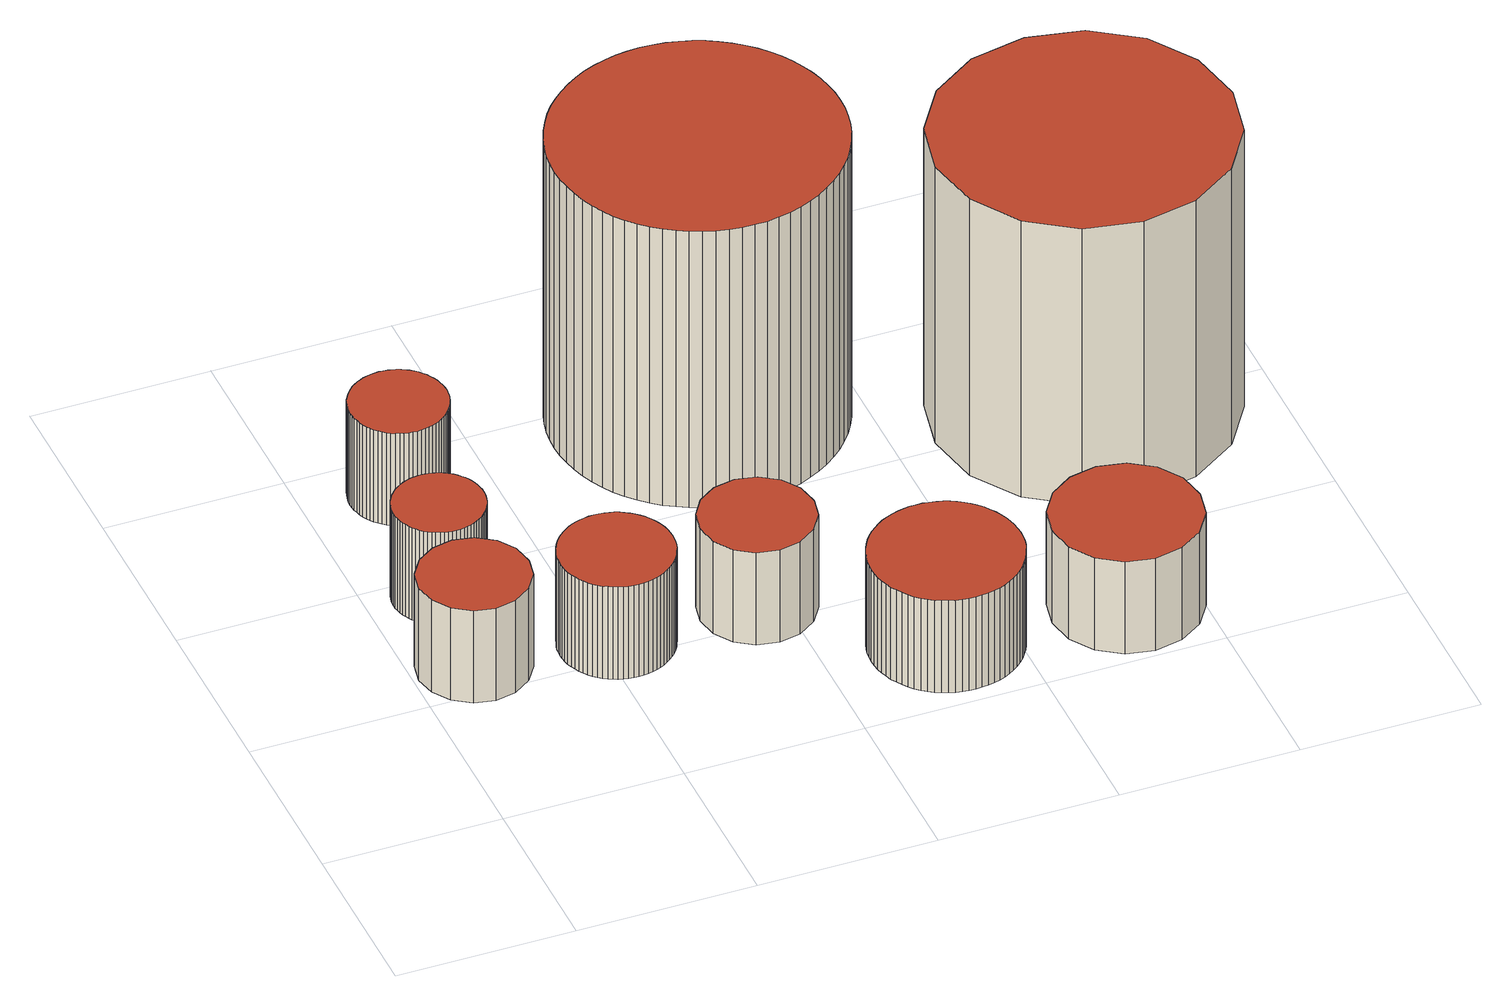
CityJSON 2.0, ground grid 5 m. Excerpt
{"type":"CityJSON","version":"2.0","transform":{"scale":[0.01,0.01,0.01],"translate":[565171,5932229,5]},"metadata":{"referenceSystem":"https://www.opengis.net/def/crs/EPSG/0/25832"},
"CityObjects":{
"building1":{"type":"Building","attributes":{"Gemeindeschluessel":"02000000","Geometrietyp2DReferenz":"3000","function":"51003_1205","roofType":"1000","measuredHeight":3},"geometry":[{"type":"MultiSurface","lod":"2","boundaries":[[[0,1,2,3,4,5,6,7,8,9,10,11,12,13,14,15]],[[16,17,18,19,20,21,22,23,24,25,26,27,28,29,30,31]],[[31,30,1,0]],[[30,29,2,1]],[[29,28,3,2]],[[28,27,4,3]],[[27,26,5,4]],[[26,25,6,5]],[[25,24,7,6]],[[24,23,8,7]],[[23,22,9,8]],[[22,21,10,9]],[[21,20,11,10]],[[20,19,12,11]],[[19,18,13,12]],[[18,17,14,13]],[[17,16,15,14]],[[16,31,0,15]]],"semantics":{"surfaces":[{"type":"GroundSurface"},{"type":"RoofSurface"},{"type":"WallSurface"}],"values":[0,1,2,2,2,2,2,2,2,2,2,2,2,2,2,2,2,2]}}]},
"building2":{"type":"Building","attributes":{"Gemeindeschluessel":"02000000","Geometrietyp2DReferenz":"3000","function":"51003_1205","roofType":"1000","measuredHeight":3},"geometry":[{"type":"MultiSurface","lod":"2","boundaries":[[[32,33,34,35,36,37,38,39,40,41,42,43,44,45,46,47,48,49,50,51,52,53,54,55,56,57,58,59,60,61,62,63,64,65,66,67,68,69,70,71,72,73,74,75,76,77,78,79,80,81,82,83,84,85,86,87,88,89,90,91,92,93,94,95,96,97,98,99,100,101,102,103]],[[104,105,106,107,108,109,110,111,112,113,114,115,116,117,118,119,120,121,122,123,124,125,126,127,128,129,130,131,132,133,134,135,136,137,138,139,140,141,142,143,144,145,146,147,148,149,150,151,152,153,154,155,156,157,158,159,160,161,162,163,164,165,166,167,168,169,170,171,172,173,174,175]],[[175,174,33,32]],[[174,173,34,33]],[[173,172,35,34]],[[172,171,36,35]],[[171,170,37,36]],[[170,169,38,37]],[[169,168,39,38]],[[168,167,40,39]],[[167,166,41,40]],[[166,165,42,41]],[[165,164,43,42]],[[164,163,44,43]],[[163,162,45,44]],[[162,161,46,45]],[[161,160,47,46]],[[160,159,48,47]],[[159,158,49,48]],[[158,157,50,49]],[[157,156,51,50]],[[156,155,52,51]],[[155,154,53,52]],[[154,153,54,53]],[[153,152,55,54]],[[152,151,56,55]],[[151,150,57,56]],[[150,149,58,57]],[[149,148,59,58]],[[148,147,60,59]],[[147,146,61,60]],[[146,145,62,61]],[[145,144,63,62]],[[144,143,64,63]],[[143,142,65,64]],[[142,141,66,65]],[[141,140,67,66]],[[140,139,68,67]],[[139,138,69,68]],[[138,137,70,69]],[[137,136,71,70]],[[136,135,72,71]],[[135,134,73,72]],[[134,133,74,73]],[[133,132,75,74]],[[132,131,76,75]],[[131,130,77,76]],[[130,129,78,77]],[[129,128,79,78]],[[128,127,80,79]],[[127,126,81,80]],[[126,125,82,81]],[[125,124,83,82]],[[124,123,84,83]],[[123,122,85,84]],[[122,121,86,85]],[[121,120,87,86]],[[120,119,88,87]],[[119,118,89,88]],[[118,117,90,89]],[[117,116,91,90]],[[116,115,92,91]],[[115,114,93,92]],[[114,113,94,93]],[[113,112,95,94]],[[112,111,96,95]],[[111,110,97,96]],[[110,109,98,97]],[[109,108,99,98]],[[108,107,100,99]],[[107,106,101,100]],[[106,105,102,101]],[[105,104,103,102]],[[104,175,32,103]]],"semantics":{"surfaces":[{"type":"GroundSurface"},{"type":"RoofSurface"},{"type":"WallSurface"}],"values":[0,1,2,2,2,2,2,2,2,2,2,2,2,2,2,2,2,2,2,2,2,2,2,2,2,2,2,2,2,2,2,2,2,2,2,2,2,2,2,2,2,2,2,2,2,2,2,2,2,2,2,2,2,2,2,2,2,2,2,2,2,2,2,2,2,2,2,2,2,2,2,2,2,2]}}]},
"building3":{"type":"Building","attributes":{"Gemeindeschluessel":"02000000","Geometrietyp2DReferenz":"3000","function":"51003_1205","roofType":"1000","measuredHeight":3},"geometry":[{"type":"MultiSurface","lod":"2","boundaries":[[[176,177,178,179,180,181,182,183,184,185,186,187,188,189,190,191,192,193,194,195,196,197,198,199,200,201,202,203,204,205,206,207,208,209,210,211,212,213,214,215,216,217,218,219,220,221,222,223,224,225,226,227,228,229,230,231,232,233,234,235,236,237,238,239,240,241,242,243,244,245,246,247]],[[248,249,250,251,252,253,254,255,256,257,258,259,260,261,262,263,264,265,266,267,268,269,270,271,272,273,274,275,276,277,278,279,280,281,282,283,284,285,286,287,288,289,290,291,292,293,294,295,296,297,298,299,300,301,302,303,304,305,306,307,308,309,310,311,312,313,314,315,316,317,318,319]],[[319,318,177,176]],[[318,317,178,177]],[[317,316,179,178]],[[316,315,180,179]],[[315,314,181,180]],[[314,313,182,181]],[[313,312,183,182]],[[312,311,184,183]],[[311,310,185,184]],[[310,309,186,185]],[[309,308,187,186]],[[308,307,188,187]],[[307,306,189,188]],[[306,305,190,189]],[[305,304,191,190]],[[304,303,192,191]],[[303,302,193,192]],[[302,301,194,193]],[[301,300,195,194]],[[300,299,196,195]],[[299,298,197,196]],[[298,297,198,197]],[[297,296,199,198]],[[296,295,200,199]],[[295,294,201,200]],[[294,293,202,201]],[[293,292,203,202]],[[292,291,204,203]],[[291,290,205,204]],[[290,289,206,205]],[[289,288,207,206]],[[288,287,208,207]],[[287,286,209,208]],[[286,285,210,209]],[[285,284,211,210]],[[284,283,212,211]],[[283,282,213,212]],[[282,281,214,213]],[[281,280,215,214]],[[280,279,216,215]],[[279,278,217,216]],[[278,277,218,217]],[[277,276,219,218]],[[276,275,220,219]],[[275,274,221,220]],[[274,273,222,221]],[[273,272,223,222]],[[272,271,224,223]],[[271,270,225,224]],[[270,269,226,225]],[[269,268,227,226]],[[268,267,228,227]],[[267,266,229,228]],[[266,265,230,229]],[[265,264,231,230]],[[264,263,232,231]],[[263,262,233,232]],[[262,261,234,233]],[[261,260,235,234]],[[260,259,236,235]],[[259,258,237,236]],[[258,257,238,237]],[[257,256,239,238]],[[256,255,240,239]],[[255,254,241,240]],[[254,253,242,241]],[[253,252,243,242]],[[252,251,244,243]],[[251,250,245,244]],[[250,249,246,245]],[[249,248,247,246]],[[248,319,176,247]]],"semantics":{"surfaces":[{"type":"GroundSurface"},{"type":"RoofSurface"},{"type":"WallSurface"}],"values":[0,1,2,2,2,2,2,2,2,2,2,2,2,2,2,2,2,2,2,2,2,2,2,2,2,2,2,2,2,2,2,2,2,2,2,2,2,2,2,2,2,2,2,2,2,2,2,2,2,2,2,2,2,2,2,2,2,2,2,2,2,2,2,2,2,2,2,2,2,2,2,2,2,2]}}]},
"building4":{"type":"Building","attributes":{"Gemeindeschluessel":"02000000","Geometrietyp2DReferenz":"3000","function":"51003_1205","roofType":"1000","measuredHeight":3},"geometry":[{"type":"MultiSurface","lod":"2","boundaries":[[[320,321,322,323,324,325,326,327,328,329,330,331,332,333,334,335,336,337,338,339,340,341,342,343,344,345,346,347,348,349,350,351,352,353,354,355,356,357,358,359,360,361,362,363,364,365,366,367,368,369,370,371,372,373,374,375,376,377,378,379,380,381,382,383,384,385,386,387,388,389,390,391]],[[392,393,394,395,396,397,398,399,400,401,402,403,404,405,406,407,408,409,410,411,412,413,414,415,416,417,418,419,420,421,422,423,424,425,426,427,428,429,430,431,432,433,434,435,436,437,438,439,440,441,442,443,444,445,446,447,448,449,450,451,452,453,454,455,456,457,458,459,460,461,462,463]],[[463,462,321,320]],[[462,461,322,321]],[[461,460,323,322]],[[460,459,324,323]],[[459,458,325,324]],[[458,457,326,325]],[[457,456,327,326]],[[456,455,328,327]],[[455,454,329,328]],[[454,453,330,329]],[[453,452,331,330]],[[452,451,332,331]],[[451,450,333,332]],[[450,449,334,333]],[[449,448,335,334]],[[448,447,336,335]],[[447,446,337,336]],[[446,445,338,337]],[[445,444,339,338]],[[444,443,340,339]],[[443,442,341,340]],[[442,441,342,341]],[[441,440,343,342]],[[440,439,344,343]],[[439,438,345,344]],[[438,437,346,345]],[[437,436,347,346]],[[436,435,348,347]],[[435,434,349,348]],[[434,433,350,349]],[[433,432,351,350]],[[432,431,352,351]],[[431,430,353,352]],[[430,429,354,353]],[[429,428,355,354]],[[428,427,356,355]],[[427,426,357,356]],[[426,425,358,357]],[[425,424,359,358]],[[424,423,360,359]],[[423,422,361,360]],[[422,421,362,361]],[[421,420,363,362]],[[420,419,364,363]],[[419,418,365,364]],[[418,417,366,365]],[[417,416,367,366]],[[416,415,368,367]],[[415,414,369,368]],[[414,413,370,369]],[[413,412,371,370]],[[412,411,372,371]],[[411,410,373,372]],[[410,409,374,373]],[[409,408,375,374]],[[408,407,376,375]],[[407,406,377,376]],[[406,405,378,377]],[[405,404,379,378]],[[404,403,380,379]],[[403,402,381,380]],[[402,401,382,381]],[[401,400,383,382]],[[400,399,384,383]],[[399,398,385,384]],[[398,397,386,385]],[[397,396,387,386]],[[396,395,388,387]],[[395,394,389,388]],[[394,393,390,389]],[[393,392,391,390]],[[392,463,320,391]]],"semantics":{"surfaces":[{"type":"GroundSurface"},{"type":"RoofSurface"},{"type":"WallSurface"}],"values":[0,1,2,2,2,2,2,2,2,2,2,2,2,2,2,2,2,2,2,2,2,2,2,2,2,2,2,2,2,2,2,2,2,2,2,2,2,2,2,2,2,2,2,2,2,2,2,2,2,2,2,2,2,2,2,2,2,2,2,2,2,2,2,2,2,2,2,2,2,2,2,2,2,2]}}]},
"building5":{"type":"Building","attributes":{"Gemeindeschluessel":"02000000","Geometrietyp2DReferenz":"3000","function":"51003_1205","roofType":"1000","measuredHeight":3},"geometry":[{"type":"MultiSurface","lod":"2","boundaries":[[[464,465,466,467,468,469,470,471,472,473,474,475,476,477,478,479]],[[480,481,482,483,484,485,486,487,488,489,490,491,492,493,494,495]],[[495,494,465,464]],[[494,493,466,465]],[[493,492,467,466]],[[492,491,468,467]],[[491,490,469,468]],[[490,489,470,469]],[[489,488,471,470]],[[488,487,472,471]],[[487,486,473,472]],[[486,485,474,473]],[[485,484,475,474]],[[484,483,476,475]],[[483,482,477,476]],[[482,481,478,477]],[[481,480,479,478]],[[480,495,464,479]]],"semantics":{"surfaces":[{"type":"GroundSurface"},{"type":"RoofSurface"},{"type":"WallSurface"}],"values":[0,1,2,2,2,2,2,2,2,2,2,2,2,2,2,2,2,2]}}]},
"building6":{"type":"Building","attributes":{"Gemeindeschluessel":"02000000","Geometrietyp2DReferenz":"3000","function":"51003_1205","roofType":"1000","measuredHeight":3},"geometry":[{"type":"MultiSurface","lod":"2","boundaries":[[[496,497,498,499,500,501,502,503,504,505,506,507,508,509,510,511,512,513,514,515,516,517,518,519,520,521,522,523,524,525,526,527,528,529,530,531,532,533,534,535,536,537,538,539,540,541,542,543,544,545,546,547,548,549,550,551,552,553,554,555,556,557,558,559,560,561,562,563,564,565,566,567]],[[568,569,570,571,572,573,574,575,576,577,578,579,580,581,582,583,584,585,586,587,588,589,590,591,592,593,594,595,596,597,598,599,600,601,602,603,604,605,606,607,608,609,610,611,612,613,614,615,616,617,618,619,620,621,622,623,624,625,626,627,628,629,630,631,632,633,634,635,636,637,638,639]],[[639,638,497,496]],[[638,637,498,497]],[[637,636,499,498]],[[636,635,500,499]],[[635,634,501,500]],[[634,633,502,501]],[[633,632,503,502]],[[632,631,504,503]],[[631,630,505,504]],[[630,629,506,505]],[[629,628,507,506]],[[628,627,508,507]],[[627,626,509,508]],[[626,625,510,509]],[[625,624,511,510]],[[624,623,512,511]],[[623,622,513,512]],[[622,621,514,513]],[[621,620,515,514]],[[620,619,516,515]],[[619,618,517,516]],[[618,617,518,517]],[[617,616,519,518]],[[616,615,520,519]],[[615,614,521,520]],[[614,613,522,521]],[[613,612,523,522]],[[612,611,524,523]],[[611,610,525,524]],[[610,609,526,525]],[[609,608,527,526]],[[608,607,528,527]],[[607,606,529,528]],[[606,605,530,529]],[[605,604,531,530]],[[604,603,532,531]],[[603,602,533,532]],[[602,601,534,533]],[[601,600,535,534]],[[600,599,536,535]],[[599,598,537,536]],[[598,597,538,537]],[[597,596,539,538]],[[596,595,540,539]],[[595,594,541,540]],[[594,593,542,541]],[[593,592,543,542]],[[592,591,544,543]],[[591,590,545,544]],[[590,589,546,545]],[[589,588,547,546]],[[588,587,548,547]],[[587,586,549,548]],[[586,585,550,549]],[[585,584,551,550]],[[584,583,552,551]],[[583,582,553,552]],[[582,581,554,553]],[[581,580,555,554]],[[580,579,556,555]],[[579,578,557,556]],[[578,577,558,557]],[[577,576,559,558]],[[576,575,560,559]],[[575,574,561,560]],[[574,573,562,561]],[[573,572,563,562]],[[572,571,564,563]],[[571,570,565,564]],[[570,569,566,565]],[[569,568,567,566]],[[568,639,496,567]]],"semantics":{"surfaces":[{"type":"GroundSurface"},{"type":"RoofSurface"},{"type":"WallSurface"}],"values":[0,1,2,2,2,2,2,2,2,2,2,2,2,2,2,2,2,2,2,2,2,2,2,2,2,2,2,2,2,2,2,2,2,2,2,2,2,2,2,2,2,2,2,2,2,2,2,2,2,2,2,2,2,2,2,2,2,2,2,2,2,2,2,2,2,2,2,2,2,2,2,2,2,2]}}]},
"building7":{"type":"Building","attributes":{"Gemeindeschluessel":"02000000","Geometrietyp2DReferenz":"3000","function":"51003_1205","roofType":"1000","measuredHeight":9},"geometry":[{"type":"MultiSurface","lod":"2","boundaries":[[[640,641,642,643,644,645,646,647,648,649,650,651,652,653,654,655,656,657,658,659,660,661,662,663,664,665,666,667,668,669,670,671,672,673,674,675,676,677,678,679,680,681,682,683,684,685,686,687,688,689,690,691,692,693,694,695,696,697,698,699,700,701,702,703,704,705,706,707,708,709,710,711]],[[712,713,714,715,716,717,718,719,720,721,722,723,724,725,726,727,728,729,730,731,732,733,734,735,736,737,738,739,740,741,742,743,744,745,746,747,748,749,750,751,752,753,754,755,756,757,758,759,760,761,762,763,764,765,766,767,768,769,770,771,772,773,774,775,776,777,778,779,780,781,782,783]],[[783,782,641,640]],[[782,781,642,641]],[[781,780,643,642]],[[780,779,644,643]],[[779,778,645,644]],[[778,777,646,645]],[[777,776,647,646]],[[776,775,648,647]],[[775,774,649,648]],[[774,773,650,649]],[[773,772,651,650]],[[772,771,652,651]],[[771,770,653,652]],[[770,769,654,653]],[[769,768,655,654]],[[768,767,656,655]],[[767,766,657,656]],[[766,765,658,657]],[[765,764,659,658]],[[764,763,660,659]],[[763,762,661,660]],[[762,761,662,661]],[[761,760,663,662]],[[760,759,664,663]],[[759,758,665,664]],[[758,757,666,665]],[[757,756,667,666]],[[756,755,668,667]],[[755,754,669,668]],[[754,753,670,669]],[[753,752,671,670]],[[752,751,672,671]],[[751,750,673,672]],[[750,749,674,673]],[[749,748,675,674]],[[748,747,676,675]],[[747,746,677,676]],[[746,745,678,677]],[[745,744,679,678]],[[744,743,680,679]],[[743,742,681,680]],[[742,741,682,681]],[[741,740,683,682]],[[740,739,684,683]],[[739,738,685,684]],[[738,737,686,685]],[[737,736,687,686]],[[736,735,688,687]],[[735,734,689,688]],[[734,733,690,689]],[[733,732,691,690]],[[732,731,692,691]],[[731,730,693,692]],[[730,729,694,693]],[[729,728,695,694]],[[728,727,696,695]],[[727,726,697,696]],[[726,725,698,697]],[[725,724,699,698]],[[724,723,700,699]],[[723,722,701,700]],[[722,721,702,701]],[[721,720,703,702]],[[720,719,704,703]],[[719,718,705,704]],[[718,717,706,705]],[[717,716,707,706]],[[716,715,708,707]],[[715,714,709,708]],[[714,713,710,709]],[[713,712,711,710]],[[712,783,640,711]]],"semantics":{"surfaces":[{"type":"GroundSurface"},{"type":"RoofSurface"},{"type":"WallSurface"}],"values":[0,1,2,2,2,2,2,2,2,2,2,2,2,2,2,2,2,2,2,2,2,2,2,2,2,2,2,2,2,2,2,2,2,2,2,2,2,2,2,2,2,2,2,2,2,2,2,2,2,2,2,2,2,2,2,2,2,2,2,2,2,2,2,2,2,2,2,2,2,2,2,2,2,2]}}]},
"building8":{"type":"Building","attributes":{"Gemeindeschluessel":"02000000","Geometrietyp2DReferenz":"3000","function":"51003_1205","roofType":"1000","measuredHeight":3},"geometry":[{"type":"MultiSurface","lod":"2","boundaries":[[[784,785,786,787,788,789,790,791,792,793,794,795,796,797,798,799]],[[800,801,802,803,804,805,806,807,808,809,810,811,812,813,814,815]],[[815,814,785,784]],[[814,813,786,785]],[[813,812,787,786]],[[812,811,788,787]],[[811,810,789,788]],[[810,809,790,789]],[[809,808,791,790]],[[808,807,792,791]],[[807,806,793,792]],[[806,805,794,793]],[[805,804,795,794]],[[804,803,796,795]],[[803,802,797,796]],[[802,801,798,797]],[[801,800,799,798]],[[800,815,784,799]]],"semantics":{"surfaces":[{"type":"GroundSurface"},{"type":"RoofSurface"},{"type":"WallSurface"}],"values":[0,1,2,2,2,2,2,2,2,2,2,2,2,2,2,2,2,2]}}]},
"building9":{"type":"Building","attributes":{"Gemeindeschluessel":"02000000","Geometrietyp2DReferenz":"3000","function":"51003_1205","roofType":"1000","measuredHeight":9},"geometry":[{"type":"MultiSurface","lod":"2","boundaries":[[[816,817,818,819,820,821,822,823,824,825,826,827,828,829,830,831]],[[832,833,834,835,836,837,838,839,840,841,842,843,844,845,846,847]],[[847,846,817,816]],[[846,845,818,817]],[[845,844,819,818]],[[844,843,820,819]],[[843,842,821,820]],[[842,841,822,821]],[[841,840,823,822]],[[840,839,824,823]],[[839,838,825,824]],[[838,837,826,825]],[[837,836,827,826]],[[836,835,828,827]],[[835,834,829,828]],[[834,833,830,829]],[[833,832,831,830]],[[832,847,816,831]]],"semantics":{"surfaces":[{"type":"GroundSurface"},{"type":"RoofSurface"},{"type":"WallSurface"}],"values":[0,1,2,2,2,2,2,2,2,2,2,2,2,2,2,2,2,2]}}]}
},
"vertices":[
[161,751,42],[219,739,42],[269,706,42],[302,657,42],[313,598,42],[302,540,42],[269,491,42],[219,458,42],[161,446,42],[103,458,42],[53,491,42],[20,540,42],[8,598,42],[20,657,42],[53,706,42],[103,739,42],[103,739,342],[53,706,342],[20,657,342],[8,598,342],[20,540,342],[53,491,342],[103,458,342],[161,446,342],[219,458,342],[269,491,342],[302,540,342],[313,598,342],[302,657,342],[269,706,342],[219,739,342],[161,751,342],
[186,1026,47],[197,1025,47],[208,1024,47],[218,1021,47],[229,1018,47],[239,1014,47],[248,1009,47],[257,1003,47],[266,997,47],[274,989,47],[281,981,47],[288,973,47],[294,964,47],[299,954,47],[303,944,47],[306,934,47],[308,923,47],[310,912,47],[310,901,47],[310,891,47],[308,880,47],[306,869,47],[303,859,47],[299,849,47],[294,839,47],[288,830,47],[281,822,47],[274,814,47],[266,806,47],[257,800,47],[248,794,47],[239,789,47],[229,785,47],[218,782,47],[208,779,47],[197,778,47],[186,777,47],[175,778,47],[164,779,47],[154,782,47],[144,785,47],[133,789,47],[124,794,47],[115,800,47],[106,806,47],[98,814,47],[91,822,47],[84,830,47],[79,839,47],[73,849,47],[69,859,47],[66,869,47],[64,880,47],[62,891,47],[62,902,47],[62,912,47],[64,923,47],[66,934,47],[69,944,47],[73,954,47],[79,964,47],[84,973,47],[91,981,47],[98,989,47],[106,997,47],[115,1003,47],[124,1009,47],[134,1014,47],[144,1018,47],[154,1022,47],[165,1024,47],[175,1025,47],[175,1025,347],[165,1024,347],[154,1022,347],[144,1018,347],[134,1014,347],[124,1009,347],[115,1003,347],[106,997,347],[98,989,347],[91,981,347],[84,973,347],[79,964,347],[73,954,347],[69,944,347],[66,934,347],[64,923,347],[62,912,347],[62,902,347],[62,891,347],[64,880,347],[66,869,347],[69,859,347],[73,849,347],[79,839,347],[84,830,347],[91,822,347],[98,814,347],[106,806,347],[115,800,347],[124,794,347],[133,789,347],[144,785,347],[154,782,347],[164,779,347],[175,778,347],[186,777,347],[197,778,347],[208,779,347],[218,782,347],[229,785,347],[239,789,347],[248,794,347],[257,800,347],[266,806,347],[274,814,347],[281,822,347],[288,830,347],[294,839,347],[299,849,347],[303,859,347],[306,869,347],[308,880,347],[310,891,347],[310,901,347],[310,912,347],[308,923,347],[306,934,347],[303,944,347],[299,954,347],[294,964,347],[288,973,347],[281,981,347],[274,989,347],[266,997,347],[257,1003,347],[248,1009,347],[239,1014,347],[229,1018,347],[218,1021,347],[208,1024,347],[197,1025,347],[186,1026,347],
[245,1456,52],[256,1455,52],[268,1454,52],[279,1451,52],[290,1448,52],[301,1443,52],[311,1438,52],[321,1432,52],[330,1425,52],[339,1417,52],[346,1408,52],[354,1399,52],[360,1389,52],[365,1379,52],[370,1368,52],[373,1357,52],[376,1346,52],[377,1334,52],[378,1323,52],[377,1311,52],[376,1300,52],[373,1289,52],[370,1277,52],[365,1267,52],[360,1256,52],[354,1247,52],[346,1238,52],[339,1229,52],[330,1221,52],[321,1214,52],[311,1208,52],[301,1203,52],[290,1198,52],[279,1195,52],[268,1192,52],[256,1191,52],[245,1190,52],[233,1191,52],[222,1192,52],[210,1195,52],[199,1198,52],[189,1203,52],[178,1208,52],[169,1214,52],[159,1221,52],[151,1229,52],[143,1238,52],[136,1247,52],[130,1256,52],[124,1267,52],[120,1277,52],[117,1289,52],[114,1300,52],[112,1311,52],[112,1323,52],[112,1334,52],[114,1346,52],[117,1357,52],[120,1368,52],[124,1379,52],[130,1389,52],[136,1399,52],[143,1408,52],[151,1417,52],[159,1425,52],[169,1432,52],[178,1438,52],[189,1443,52],[199,1448,52],[210,1451,52],[222,1454,52],[233,1455,52],[233,1455,352],[222,1454,352],[210,1451,352],[199,1448,352],[189,1443,352],[178,1438,352],[169,1432,352],[159,1425,352],[151,1417,352],[143,1408,352],[136,1399,352],[130,1389,352],[124,1379,352],[120,1368,352],[117,1357,352],[114,1346,352],[112,1334,352],[112,1323,352],[112,1311,352],[114,1300,352],[117,1289,352],[120,1277,352],[124,1267,352],[130,1256,352],[136,1247,352],[143,1238,352],[151,1229,352],[159,1221,352],[169,1214,352],[178,1208,352],[189,1203,352],[199,1198,352],[210,1195,352],[222,1192,352],[233,1191,352],[245,1190,352],[256,1191,352],[268,1192,352],[279,1195,352],[290,1198,352],[301,1203,352],[311,1208,352],[321,1214,352],[330,1221,352],[339,1229,352],[346,1238,352],[354,1247,352],[360,1256,352],[365,1267,352],[370,1277,352],[373,1289,352],[376,1300,352],[377,1311,352],[378,1323,352],[377,1334,352],[376,1346,352],[373,1357,352],[370,1368,352],[365,1379,352],[360,1389,352],[354,1399,352],[346,1408,352],[339,1417,352],[330,1425,352],[321,1432,352],[311,1438,352],[301,1443,352],[290,1448,352],[279,1451,352],[268,1454,352],[256,1455,352],[245,1456,352],
[540,717,38],[553,716,38],[567,714,38],[580,711,38],[593,707,38],[605,702,38],[617,696,38],[629,688,38],[640,680,38],[649,671,38],[659,661,38],[667,650,38],[674,639,38],[680,627,38],[686,614,38],[690,601,38],[693,588,38],[694,575,38],[695,561,38],[694,548,38],[693,534,38],[690,521,38],[686,508,38],[680,495,38],[674,483,38],[667,472,38],[659,461,38],[649,451,38],[639,442,38],[629,434,38],[617,426,38],[605,420,38],[593,415,38],[580,411,38],[567,408,38],[553,406,38],[540,406,38],[526,406,38],[512,408,38],[499,411,38],[486,415,38],[474,420,38],[462,427,38],[450,434,38],[440,442,38],[430,451,38],[420,461,38],[412,472,38],[405,483,38],[399,495,38],[394,508,38],[389,521,38],[386,534,38],[385,548,38],[384,561,38],[385,575,38],[386,588,38],[389,601,38],[394,614,38],[399,627,38],[405,639,38],[412,650,38],[420,661,38],[430,671,38],[440,680,38],[450,688,38],[462,696,38],[474,702,38],[486,707,38],[499,711,38],[513,714,38],[526,716,38],[526,716,338],[513,714,338],[499,711,338],[486,707,338],[474,702,338],[462,696,338],[450,688,338],[440,680,338],[430,671,338],[420,661,338],[412,650,338],[405,639,338],[399,627,338],[394,614,338],[389,601,338],[386,588,338],[385,575,338],[384,561,338],[385,548,338],[386,534,338],[389,521,338],[394,508,338],[399,495,338],[405,483,338],[412,472,338],[420,461,338],[430,451,338],[440,442,338],[450,434,338],[462,427,338],[474,420,338],[486,415,338],[499,411,338],[512,408,338],[526,406,338],[540,406,338],[553,406,338],[567,408,338],[580,411,338],[593,415,338],[605,420,338],[617,426,338],[629,434,338],[639,442,338],[649,451,338],[659,461,338],[667,472,338],[674,483,338],[680,495,338],[686,508,338],[690,521,338],[693,534,338],[694,548,338],[695,561,338],[694,575,338],[693,588,338],[690,601,338],[686,614,338],[680,627,338],[674,639,338],[667,650,338],[659,661,338],[649,671,338],[640,680,338],[629,688,338],[617,696,338],[605,702,338],[593,707,338],[580,711,338],[567,714,338],[553,716,338],[540,717,338],
[929,720,36],[989,708,36],[1040,674,36],[1074,623,36],[1086,562,36],[1074,502,36],[1040,451,36],[989,417,36],[929,405,36],[868,417,36],[817,451,36],[783,502,36],[771,562,36],[783,623,36],[817,674,36],[868,708,36],[868,708,336],[817,674,336],[783,623,336],[771,562,336],[783,502,336],[817,451,336],[868,417,336],[929,405,336],[989,417,336],[1040,451,336],[1074,502,336],[1086,562,336],[1074,623,336],[1040,674,336],[989,708,336],[929,720,336],
[1320,446,38],[1338,446,38],[1356,443,38],[1374,439,38],[1391,434,38],[1408,427,38],[1424,419,38],[1439,409,38],[1453,398,38],[1466,386,38],[1479,373,38],[1489,358,38],[1499,343,38],[1507,327,38],[1514,311,38],[1520,294,38],[1524,276,38],[1526,258,38],[1527,240,38],[1526,222,38],[1524,204,38],[1520,187,38],[1514,170,38],[1507,153,38],[1499,137,38],[1489,122,38],[1479,107,38],[1466,94,38],[1453,82,38],[1439,71,38],[1424,61,38],[1408,53,38],[1391,46,38],[1374,41,38],[1356,37,38],[1338,35,38],[1320,34,38],[1302,35,38],[1285,37,38],[1267,41,38],[1250,46,38],[1233,53,38],[1217,61,38],[1202,71,38],[1188,82,38],[1174,94,38],[1162,107,38],[1151,122,38],[1142,137,38],[1133,153,38],[1127,170,38],[1121,187,38],[1117,204,38],[1115,222,38],[1114,240,38],[1115,258,38],[1117,276,38],[1121,294,38],[1127,311,38],[1133,327,38],[1142,343,38],[1151,358,38],[1162,373,38],[1174,386,38],[1188,398,38],[1202,409,38],[1217,419,38],[1233,427,38],[1250,434,38],[1267,439,38],[1285,443,38],[1302,446,38],[1302,446,338],[1285,443,338],[1267,439,338],[1250,434,338],[1233,427,338],[1217,419,338],[1202,409,338],[1188,398,338],[1174,386,338],[1162,373,338],[1151,358,338],[1142,343,338],[1133,327,338],[1127,311,338],[1121,294,338],[1117,276,338],[1115,258,338],[1114,240,338],[1115,222,338],[1117,204,338],[1121,187,338],[1127,170,338],[1133,153,338],[1142,137,338],[1151,122,338],[1162,107,338],[1174,94,338],[1188,82,338],[1202,71,338],[1217,61,338],[1233,53,338],[1250,46,338],[1267,41,338],[1285,37,338],[1302,35,338],[1320,34,338],[1338,35,338],[1356,37,338],[1374,41,338],[1391,46,338],[1408,53,338],[1424,61,338],[1439,71,338],[1453,82,338],[1466,94,338],[1479,107,338],[1489,122,338],[1499,137,338],[1507,153,338],[1514,170,338],[1520,187,338],[1524,204,338],[1526,222,338],[1527,240,338],[1526,258,338],[1524,276,338],[1520,294,338],[1514,311,338],[1507,327,338],[1499,343,338],[1489,358,338],[1479,373,338],[1466,386,338],[1453,398,338],[1439,409,338],[1424,419,338],[1408,427,338],[1391,434,338],[1374,439,338],[1356,443,338],[1338,446,338],[1320,446,338],
[1093,1771,29],[1127,1769,29],[1161,1765,29],[1195,1757,29],[1228,1747,29],[1260,1734,29],[1290,1718,29],[1319,1699,29],[1347,1678,29],[1372,1655,29],[1396,1629,29],[1417,1602,29],[1435,1573,29],[1451,1542,29],[1464,1511,29],[1475,1478,29],[1482,1444,29],[1487,1410,29],[1488,1375,29],[1487,1341,29],[1482,1307,29],[1475,1273,29],[1464,1240,29],[1451,1208,29],[1435,1177,29],[1417,1148,29],[1395,1121,29],[1372,1095,29],[1347,1072,29],[1319,1051,29],[1290,1033,29],[1260,1017,29],[1228,1003,29],[1195,993,29],[1161,986,29],[1127,981,29],[1092,980,29],[1058,981,29],[1024,986,29],[990,993,29],[957,1003,29],[925,1017,29],[895,1033,29],[866,1051,29],[838,1072,29],[813,1096,29],[789,1121,29],[768,1148,29],[750,1177,29],[734,1208,29],[721,1240,29],[710,1273,29],[703,1307,29],[698,1341,29],[697,1375,29],[698,1410,29],[703,1444,29],[710,1478,29],[721,1511,29],[734,1543,29],[750,1573,29],[768,1602,29],[789,1630,29],[813,1655,29],[838,1678,29],[866,1699,29],[895,1718,29],[925,1734,29],[957,1747,29],[990,1757,29],[1024,1765,29],[1058,1769,29],[1058,1769,929],[1024,1765,929],[990,1757,929],[957,1747,929],[925,1734,929],[895,1718,929],[866,1699,929],[838,1678,929],[813,1655,929],[789,1630,929],[768,1602,929],[750,1573,929],[734,1543,929],[721,1511,929],[710,1478,929],[703,1444,929],[698,1410,929],[697,1375,929],[698,1341,929],[703,1307,929],[710,1273,929],[721,1240,929],[734,1208,929],[750,1177,929],[768,1148,929],[789,1121,929],[813,1096,929],[838,1072,929],[866,1051,929],[895,1033,929],[925,1017,929],[957,1003,929],[990,993,929],[1024,986,929],[1058,981,929],[1092,980,929],[1127,981,929],[1161,986,929],[1195,993,929],[1228,1003,929],[1260,1017,929],[1290,1033,929],[1319,1051,929],[1347,1072,929],[1372,1095,929],[1395,1121,929],[1417,1148,929],[1435,1177,929],[1451,1208,929],[1464,1240,929],[1475,1273,929],[1482,1307,929],[1487,1341,929],[1488,1375,929],[1487,1410,929],[1482,1444,929],[1475,1478,929],[1464,1511,929],[1451,1542,929],[1435,1573,929],[1417,1602,929],[1396,1629,929],[1372,1655,929],[1347,1678,929],[1319,1699,929],[1290,1718,929],[1260,1734,929],[1228,1747,929],[1195,1757,929],[1161,1765,929],[1127,1769,929],[1093,1771,929],
[1807,420,38],[1886,404,38],[1952,360,38],[1997,293,38],[2012,215,38],[1997,137,38],[1952,70,38],[1886,26,38],[1807,10,38],[1729,26,38],[1663,70,38],[1618,137,38],[1603,215,38],[1618,293,38],[1663,360,38],[1729,404,38],[1729,404,338],[1663,360,338],[1618,293,338],[1603,215,338],[1618,137,338],[1663,70,338],[1729,26,338],[1807,10,338],[1886,26,338],[1952,70,338],[1997,137,338],[2012,215,338],[1997,293,338],[1952,360,338],[1886,404,338],[1807,420,338],
[2019,1435,33],[2176,1404,33],[2309,1315,33],[2398,1182,33],[2430,1024,33],[2398,867,33],[2309,734,33],[2176,645,33],[2019,614,33],[1861,645,33],[1728,734,33],[1639,867,33],[1608,1024,33],[1639,1182,33],[1728,1315,33],[1861,1404,33],[1861,1404,933],[1728,1315,933],[1639,1182,933],[1608,1024,933],[1639,867,933],[1728,734,933],[1861,645,933],[2019,614,933],[2176,645,933],[2309,734,933],[2398,867,933],[2430,1024,933],[2398,1182,933],[2309,1315,933],[2176,1404,933],[2019,1435,933]
]}
